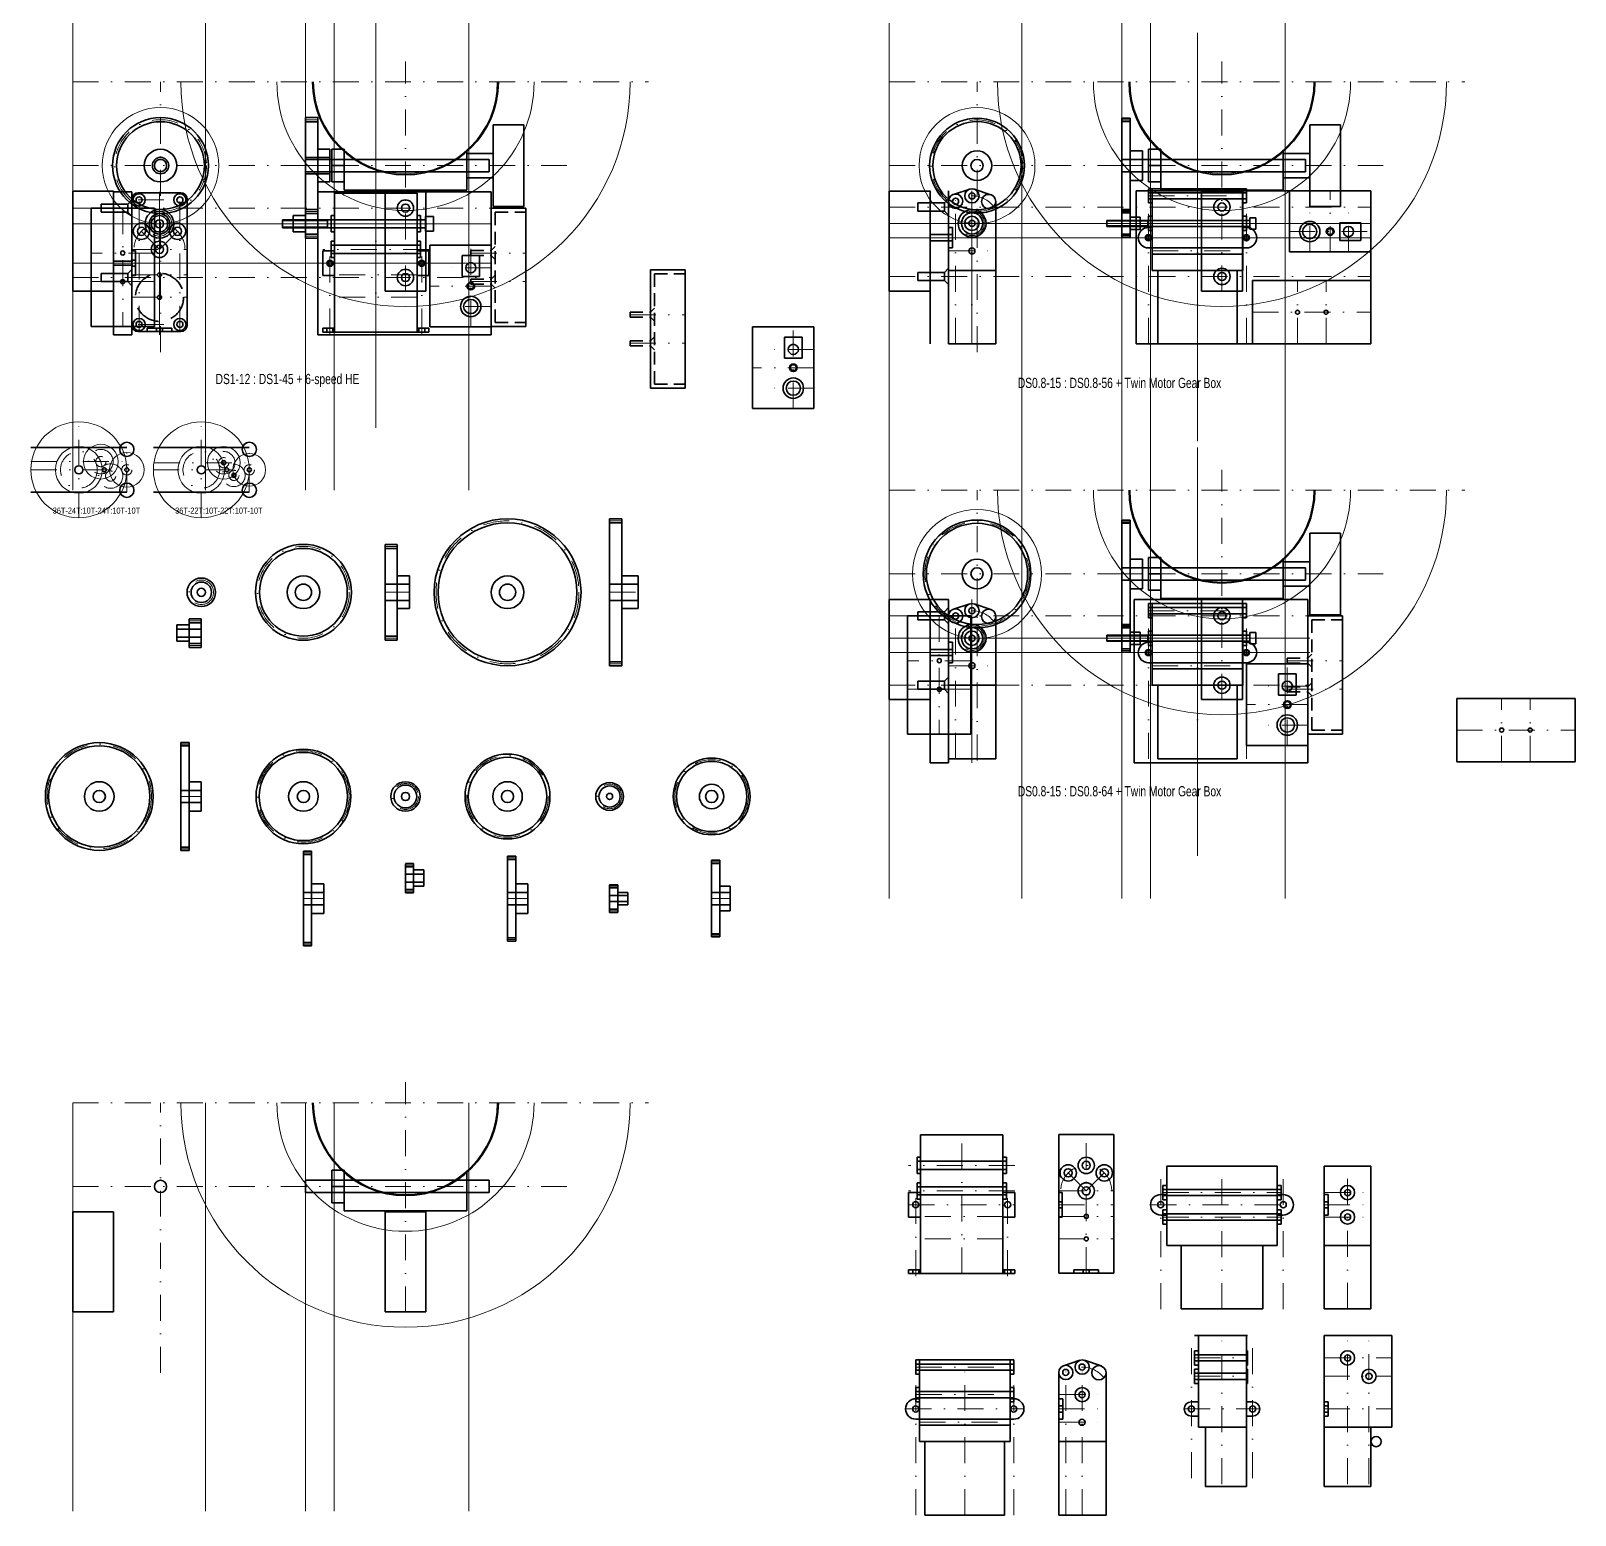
# Model space of a CAD drawing. Header units: millimetres. Extents: x 66 to 823, y -452 to 885.
# Drawn here: x 66 to 823, y -452 to 275 of the extents above; entities that cross this region are included whole.
import ezdxf

# ---------------------------------------------------------------- set-up
doc = ezdxf.new("R2010")
doc.units = ezdxf.units.MM
for name, pattern in [('DASHDOT', [25.4, 12.7, -6.35, 0, -6.35]), ('DASHED', [19.05, 12.7, -6.35]), ('DASHED2', [9.525, 6.35, -3.175])]:
    doc.linetypes.add(name, pattern=pattern)
doc.layers.get('0').update_dxf_attribs({"linetype": 'CONTINUOUS', "lineweight": 0})
for name, color, linetype, lineweight in [('AUX', 1, 'CONTINUOUS', 18), ('CENTER', 7, 'DASHDOT', 18), ('CONTOUR', 7, 'CONTINUOUS', 35), ('TEXT', 7, 'CONTINUOUS', 18)]:
    doc.layers.add(name, color=color, linetype=linetype, lineweight=lineweight)
doc.styles.get("Standard").update_dxf_attribs({"font": 'txt', "width": 0.75})

# ---------------------------------------------------------------- blocks, each defined once
blk = doc.blocks.new('controller front')
at = {"layer": 'CENTER'}
for p, q in [((20, -20), (20, 20)), ((30, 9), (6, 9)), ((30, 0), (0, 0)), ((30, -10), (6, -10))]:
    blk.add_line(p, q, dxfattribs=at)
at = {"layer": 'CONTOUR'}
for p, q in [((0, -20), (0, 20)), ((0, 20), (30, 20)), ((30, -20), (30, 20)), ((15.7, 4.7), (15.7, 15)), ((24.3, 15), (15.7, 15)), ((24.3, 4.7), (24.3, 15)), ((24.3, 4.7), (15.7, 4.7)), ((30, -20), (0, -20))]:
    blk.add_line(p, q, dxfattribs=at)
for centre, radius in [((20, 9), 2.5), ((20, 0), 1.9), ((20, 0), 1.5), ((20, -10), 5), ((20, -10), 3.5)]:
    blk.add_circle(centre, radius, dxfattribs=at)
blk = doc.blocks.new('battery 2AA front')
at = {"layer": 'CENTER'}
for p, q in [((22, -15.5), (22, 15.5)), ((36, -15.5), (36, 15.5)), ((0, 0), (58, 0))]:
    blk.add_line(p, q, dxfattribs=at)
at = {"layer": 'CONTOUR'}
for p, q in [((0, -15.5), (0, 15.5)), ((0, 15.5), (58, 15.5)), ((58, -15.5), (58, 15.5)), ((0, -15.5), (58, -15.5))]:
    blk.add_line(p, q, dxfattribs=at)
for centre in [(22, 0), (36, 0)]:
    blk.add_circle(centre, 1, dxfattribs=at)
blk = doc.blocks.new('DS1-45 front')
at = {"layer": 'CENTER'}
blk.add_circle((0, 0), 22.5, dxfattribs=at)
at = {"layer": 'CONTOUR'}
for radius in [23.5, 21.5, 8, 4]:
    blk.add_circle((0, 0), radius, dxfattribs=at)
blk = doc.blocks.new('DS0.8-64 front')
at = {"layer": 'CENTER'}
blk.add_circle((0, 0), 25.6, dxfattribs=at)
at = {"layer": 'CONTOUR'}
for radius in [26.4, 24.8, 7.25, 3]:
    blk.add_circle((0, 0), radius, dxfattribs=at)
blk = doc.blocks.new('DS0.8-56 front')
at = {"layer": 'CENTER'}
blk.add_circle((0, 0), 22.4, dxfattribs=at)
at = {"layer": 'CONTOUR'}
for radius in [23.2, 21.6, 7.25, 3]:
    blk.add_circle((0, 0), radius, dxfattribs=at)
blk = doc.blocks.new('DS0.8-15 front')
at = {"layer": 'CENTER'}
blk.add_circle((0, 0), 6, dxfattribs=at)
at = {"layer": 'CONTOUR'}
for radius in [6.8, 5.2, 1.5]:
    blk.add_circle((0, 0), radius, dxfattribs=at)
blk = doc.blocks.new('DS1-12 side')
at = {"layer": 'CENTER'}
for p, q in [((6, 6), (0, 6)), ((6, -6), (0, -6))]:
    blk.add_line(p, q, dxfattribs=at)
at = {"layer": 'CONTOUR'}
for p, q in [((6, 7), (0, 7)), ((0, -7), (0, 7)), ((6, 5), (0, 5)), ((12, 2), (0, 2)), ((6, -7), (6, 7)), ((12, 4), (6, 4)), ((12, -4), (12, 4)), ((12, -2), (0, -2)), ((6, -5), (0, -5)), ((6, -7), (0, -7)), ((12, -4), (6, -4))]:
    blk.add_line(p, q, dxfattribs=at)
blk = doc.blocks.new('DS0.8-15 side')
at = {"layer": 'CENTER'}
for p, q in [((0, 6), (4, 6)), ((0, -6), (4, -6))]:
    blk.add_line(p, q, dxfattribs=at)
at = {"layer": 'CONTOUR'}
for p, q in [((0, 6.8), (4, 6.8)), ((0, -6.8), (0, 6.8)), ((0, 5.2), (4, 5.2)), ((0, 1.5), (9, 1.5)), ((4, -6.8), (4, 6.8)), ((4, 3), (9, 3)), ((9, -3), (9, 3)), ((0, -1.5), (9, -1.5)), ((0, -5.2), (4, -5.2)), ((0, -6.8), (4, -6.8)), ((4, -3), (9, -3))]:
    blk.add_line(p, q, dxfattribs=at)
blk = doc.blocks.new('DS0.8-56 side')
at = {"layer": 'CENTER'}
for p, q in [((0, 22.4), (4, 22.4)), ((0, 0), (10, 0)), ((0, -22.4), (4, -22.4))]:
    blk.add_line(p, q, dxfattribs=at)
at = {"layer": 'CONTOUR'}
for p, q in [((0, 23.2), (4, 23.2)), ((0, -23.2), (0, 23.2)), ((4, -23.2), (4, 23.2)), ((0, 21.6), (4, 21.6)), ((0, 3), (10, 3)), ((4, 7.25), (10, 7.25)), ((10, -7.25), (10, 7.25)), ((0, -3), (10, -3)), ((4, -7.25), (10, -7.25)), ((0, -21.6), (4, -21.6)), ((0, -23.2), (4, -23.2))]:
    blk.add_line(p, q, dxfattribs=at)
blk = doc.blocks.new('DS0.8-64 side')
at = {"layer": 'CENTER'}
for p, q in [((0, 25.6), (4, 25.6)), ((0, 0), (10, 0)), ((0, -25.6), (4, -25.6))]:
    blk.add_line(p, q, dxfattribs=at)
at = {"layer": 'CONTOUR'}
for p, q in [((0, -26.4), (0, 26.4)), ((0, 26.4), (4, 26.4)), ((0, 24.8), (4, 24.8)), ((4, -26.4), (4, 26.4)), ((0, 3), (10, 3)), ((4, 7.25), (10, 7.25)), ((10, -7.25), (10, 7.25)), ((0, -3), (10, -3)), ((4, -7.25), (10, -7.25)), ((0, -24.8), (4, -24.8)), ((0, -26.4), (4, -26.4))]:
    blk.add_line(p, q, dxfattribs=at)
blk = doc.blocks.new('DS1-45 side')
at = {"layer": 'CENTER'}
for p, q in [((0, 22.5), (6, 22.5)), ((0, 0), (12, 0)), ((0, -22.5), (6, -22.5))]:
    blk.add_line(p, q, dxfattribs=at)
at = {"layer": 'CONTOUR'}
for p, q in [((0, 23.5), (6, 23.5)), ((0, -23.5), (0, 23.5)), ((6, -23.5), (6, 23.5)), ((0, 21.5), (6, 21.5)), ((6, 8), (12, 8)), ((12, -8), (12, 8)), ((0, 4), (12, 4)), ((0, -4), (12, -4)), ((6, -8), (12, -8)), ((0, -21.5), (6, -21.5)), ((0, -23.5), (6, -23.5))]:
    blk.add_line(p, q, dxfattribs=at)
blk = doc.blocks.new('SP mount template')
at = {"layer": 'AUX'}
for p, q in [((-163, -200), (-163, 0)), ((-98, -200), (-98, 0)), ((-49, -200), (-49, 0)), ((-35, -200), (-35, 0)), ((31, -200), (31, 0))]:
    blk.add_line(p, q, dxfattribs=at)
at = {"layer": 'AUX', "color": 1, "linetype": 'CONTINUOUS', "lineweight": 18}
for radius in [110, 63, 45]:
    blk.add_arc((0, 0), radius, 180, 0, dxfattribs=at)
at = {"layer": 'CENTER'}
for p, q in [((0, -102.69), (0, 10)), ((-163, 0), (119, 0)), ((-120, -132.3), (-120, 0)), ((-163, -41), (79, -41))]:
    blk.add_line(p, q, dxfattribs=at)
at = {"layer": 'CONTOUR'}
for p, q in [((43, -61), (43, -21)), ((43, -21), (58, -21)), ((58, -61), (58, -21)), ((-36, -33), (-30, -33)), ((-36, -49), (-36, -33)), ((-30, -53), (-30, -33)), ((30, -53), (30, -34.21)), ((30, -35), (43, -35)), ((-49, -38), (41, -38)), ((-49, -38), (-49, -44)), ((-49, -44), (41, -44)), ((-36, -41), (-30, -41)), ((41, -44), (41, -38)), ((-36, -49), (-30, -49)), ((30, -47), (43, -47)), ((-163, -102.5), (-163, -53.5)), ((-163, -53.5), (-143, -53.5)), ((-143, -102.5), (-143, -53.5)), ((-30, -53), (30, -53)), ((-10, -102.5), (-10, -53.5)), ((-10, -53.5), (10, -53.5)), ((10, -102.5), (10, -53.5)), ((43, -61), (58, -61)), ((-163, -102.5), (-143, -102.5)), ((-10, -102.5), (10, -102.5))]:
    blk.add_line(p, q, dxfattribs=at)
blk.add_circle((-120, -41), 3, dxfattribs=at)
at = {"layer": 'CONTOUR', "color": 7, "linetype": 'CONTINUOUS', "lineweight": 35}
blk.add_arc((0, 0), 45.5, 180, 0, dxfattribs=at)
blk = doc.blocks.new('6-speed HE front')
at = {"layer": 'CENTER'}
for p, q in [((0, -33.7), (0, 34.3)), ((26, 19.3), (-26, 19.3)), ((26, 6.8), (-26, 6.8)), ((-26, 0), (26, 0)), ((-22.5, -34.89), (-22.5, 6)), ((22.5, -34.89), (22.5, 6)), ((20.2, -5.7), (-20.2, -5.7)), ((20.2, -16.7), (-20.2, -16.7))]:
    blk.add_line(p, q, dxfattribs=at)
at = {"layer": 'CONTOUR'}
for p, q in [((-20.2, -33.7), (-20.2, 34.3)), ((-20.2, 34.3), (20.2, 34.3)), ((20.2, -33.7), (20.2, 34.3)), ((-21.9, 19.64), (-21.9, 23.3)), ((-20.2, 23.3), (-21.9, 23.3)), ((21.9, 23.3), (20.2, 23.3)), ((21.9, 19.64), (21.9, 23.3)), ((21.9, 21.3), (-21.9, 21.3)), ((-21.9, 15.3), (-21.9, 19.64)), ((21.9, 17.3), (-21.9, 17.3)), ((-20.2, 15.3), (-21.9, 15.3)), ((21.9, 15.3), (20.2, 15.3)), ((21.9, 15.3), (21.9, 19.64)), ((-21.9, 2.8), (-21.9, 10.8)), ((-20.2, 10.8), (-21.9, 10.8)), ((21.9, 8.8), (-21.9, 8.8)), ((21.9, 10.8), (20.2, 10.8)), ((21.9, 2.8), (21.9, 10.8)), ((-20.2, 6), (-26, 6)), ((-26, -6), (-26, 6)), ((21.9, 4.8), (-21.9, 4.8)), ((-20.2, 2.8), (-21.9, 2.8)), ((26, 6), (20.2, 6)), ((21.9, 2.8), (20.2, 2.8)), ((26, -6), (26, 6)), ((-20.2, -6), (-26, -6)), ((26, -6), (20.2, -6)), ((-26, -33.7), (-26, -31.8)), ((-20.2, -31.8), (-26, -31.8)), ((-26, -33.7), (26, -33.7)), ((-24, -33.7), (-24, -31.8)), ((-21, -33.7), (-21, -31.8)), ((26, -31.8), (20.2, -31.8)), ((21, -33.7), (21, -31.8)), ((24, -33.7), (24, -31.8)), ((26, -33.7), (26, -31.8))]:
    blk.add_line(p, q, dxfattribs=at)
for centre in [(-22.5, 0), (22.5, 0)]:
    blk.add_circle(centre, 1.5, dxfattribs=at)
blk = doc.blocks.new('twin motor front')
at = {"layer": 'CENTER'}
for p, q in [((-24, -52), (-24, 24)), ((0, -52), (0, 24)), ((24, -52), (24, 24)), ((-24, 20.5), (24, 20.5)), ((-29, 0), (29, 0)), ((-24, 7), (24, 7)), ((-22.2, -6.5), (22.2, -6.5))]:
    blk.add_line(p, q, dxfattribs=at)
at = {"layer": 'CONTOUR'}
for p, q in [((-24, 24), (24, 24)), ((-24, 17), (-24, 24)), ((-22.2, -16), (-22.2, 24)), ((22.2, -16), (22.2, 24)), ((24, 17), (24, 24)), ((-24, 22), (24, 22)), ((-24, 19), (24, 19)), ((-24, 17), (-22.2, 17)), ((22.2, 17), (24, 17)), ((-24, 3.5), (-24, 10.5)), ((-24, 10.5), (-22.2, 10.5)), ((-24, 8.5), (24, 8.5)), ((22.2, 10.5), (24, 10.5)), ((24, 3.5), (24, 10.5)), ((-24, 5.5), (24, 5.5)), ((-24, 5), (-22.2, 5)), ((-24, 3.5), (-22.2, 3.5)), ((22.2, 5), (24, 5)), ((22.2, 3.5), (24, 3.5)), ((-24, -5), (-22.2, -5)), ((-22.2, -5), (22.2, -5)), ((22.2, -5), (24, -5)), ((-22.2, -8), (22.2, -8)), ((-22.2, -16), (22.2, -16)), ((-19.5, -52), (-19.5, -16)), ((19.5, -52), (19.5, -16)), ((-19.5, -52), (19.5, -52))]:
    blk.add_line(p, q, dxfattribs=at)
for centre in [(-24, 0), (24, 0)]:
    blk.add_circle(centre, 1.5, dxfattribs=at)
at = {"layer": 'CONTOUR', "color": 7, "linetype": 'CONTINUOUS', "lineweight": 35}
for centre, start, end in [((-24, 0), 90, 270), ((24, 0), 270, 90)]:
    blk.add_arc(centre, 5, start, end, dxfattribs=at)
blk = doc.blocks.new('twin motor side')
at = {"layer": 'CENTER'}
for p, q in [((3.5, -52), (3.5, 24)), ((11.5, -52), (11.5, 24)), ((0, 0), (23.2, 0)), ((0.1, 7), (23.2, 7)), ((0.1, -6.5), (23.2, -6.5))]:
    blk.add_line(p, q, dxfattribs=at)
at = {"layer": 'CENTER', "color": 7, "linetype": 'DASHDOT', "lineweight": 18}
blk.add_arc((11.5, 7), 13.5, 37.70134, 141.23758, dxfattribs=at)
at = {"layer": 'CONTOUR'}
for p, q in [((2.41, 21.2), (10.41, 23.83)), ((12.62, 23.82), (20.82, 21.04)), ((0, -52), (0, 17.87)), ((23.2, -52), (23.2, 17.72)), ((0, 5), (2, 5)), ((0, 1.5), (2, 1.5)), ((2, -5), (2, 5)), ((0, -1.5), (2, -1.5)), ((0, -5), (2, -5)), ((0, -16), (23.2, -16)), ((0, -52), (23.2, -52))]:
    blk.add_line(p, q, dxfattribs=at)
for centre, radius in [((11.5, 20.5), 3.5), ((3.5, 17.87), 3.5), ((3.5, 17.87), 1.5), ((11.5, 20.5), 1.5), ((19.7, 17.72), 3.5), ((11.5, 7), 3.5), ((11.5, 7), 1.5), ((11.5, -6.5), 1.5)]:
    blk.add_circle(centre, radius, dxfattribs=at)
blk = doc.blocks.new('M4x70')
at = {"layer": 'CENTER'}
blk.add_line((-70, 0), (4, 0), dxfattribs=at)
at = {"layer": 'CONTOUR'}
for p, q in [((-70, -2), (-70, 2)), ((-70, 2), (0, 2)), ((-70, 1.65), (-48, 1.65)), ((-48, -2), (-48, 2)), ((0, -3.6), (0, 3.6)), ((0, 3.6), (4, 3.6)), ((4, -3.6), (4, 3.6)), ((-70, -1.65), (-48, -1.65)), ((-70, -2), (0, -2)), ((0, -3.6), (4, -3.6))]:
    blk.add_line(p, q, dxfattribs=at)
blk = doc.blocks.new('M3x70')
at = {"layer": 'CENTER'}
blk.add_line((-70, 0), (3, 0), dxfattribs=at)
at = {"layer": 'CONTOUR'}
for p, q in [((-70, 1.5), (-70, -1.5)), ((-70, 1.5), (0, 1.5)), ((-70, 1.25), (-50, 1.25)), ((-50, 1.5), (-50, -1.5)), ((0, 2.75), (0, -2.75)), ((0, 2.75), (3, 2.75)), ((3, 2.75), (3, -2.75)), ((-70, -1.25), (-50, -1.25)), ((-70, -1.5), (0, -1.5)), ((0, -2.75), (3, -2.75))]:
    blk.add_line(p, q, dxfattribs=at)
blk = doc.blocks.new('battery 2AA side')
at = {"layer": 'CENTER'}
for p, q in [((-10, -22), (17, -22)), ((-10, -36), (17, -36))]:
    blk.add_line(p, q, dxfattribs=at)
at = {"layer": 'CONTOUR'}
for p, q in [((0, -58), (0, 0)), ((0, 0), (17, 0)), ((17, -58), (17, 0)), ((0, -58), (17, -58))]:
    blk.add_line(p, q, dxfattribs=at)
at = {"layer": 'CONTOUR', "linetype": 'DASHED2'}
for p, q in [((2, -56), (2, -2)), ((2, -2), (17, -2)), ((-10, -23.2), (-10, -20.8)), ((-10, -20.8), (0, -20.8)), ((0, -20.8), (2, -18.8)), ((-10, -23.2), (0, -23.2)), ((0, -23.2), (2, -25.2)), ((-10, -37.2), (-10, -34.8)), ((-10, -34.8), (0, -34.8)), ((-10, -37.2), (0, -37.2)), ((0, -34.8), (2, -32.8)), ((0, -37.2), (2, -39.2)), ((2, -56), (17, -56))]:
    blk.add_line(p, q, dxfattribs=at)
blk = doc.blocks.new('DS1-12 front')
at = {"layer": 'CENTER'}
blk.add_circle((0, 0), 6, dxfattribs=at)
at = {"layer": 'CONTOUR'}
for radius in [7, 5, 2]:
    blk.add_circle((0, 0), radius, dxfattribs=at)
blk = doc.blocks.new('6-speed HE side')
at = {"layer": 'CENTER'}
for p, q in [((3, 31), (24, 31)), ((3.5, -33.5), (3.5, 34.5)), ((13.5, -33.5), (13.5, 34.5)), ((23.5, -33.5), (23.5, 34.5)), ((13.5, 6.8), (0, 20.3)), ((13.5, 6.8), (27, 20.3)), ((0, 6.8), (27, 6.8)), ((0, 0), (27, 0)), ((0, -5.7), (27, -5.7)), ((0, -16.7), (27, -16.7)), ((3, -30), (24, -30))]:
    blk.add_line(p, q, dxfattribs=at)
at = {"layer": 'CENTER', "color": 7, "linetype": 'DASHDOT', "lineweight": 18}
blk.add_arc((13.5, 6.8), 12.5, 0, 180, dxfattribs=at)
at = {"layer": 'CONTOUR'}
for p, q in [((0, -30.5), (0, 31.5)), ((3, 34.5), (24, 34.5)), ((27, -30.5), (27, 31.5)), ((0, 6), (1.7, 6)), ((0, 1.5), (1.7, 1.5)), ((1.7, -6), (1.7, 6)), ((0, -1.5), (1.7, -1.5)), ((0, -6), (1.7, -6)), ((3, -33.5), (24, -33.5)), ((7.5, -33.5), (7.5, -31.8)), ((7.5, -31.8), (19.5, -31.8)), ((12, -33.5), (12, -31.8)), ((15, -33.5), (15, -31.8)), ((19.5, -33.5), (19.5, -31.8))]:
    blk.add_line(p, q, dxfattribs=at)
for centre, radius in [((3.5, 31), 3), ((3.5, 31), 1.5), ((23.5, 31), 3), ((23.5, 31), 1.5), ((13.5, 19.3), 4), ((4.66, 15.64), 4), ((4.66, 15.64), 2), ((13.5, 19.3), 2), ((22.34, 15.64), 4), ((22.34, 15.64), 2), ((13.5, 6.8), 4), ((13.5, 6.8), 2), ((13.5, -5.7), 1), ((13.5, -16.7), 1), ((3.5, -30), 3), ((3.5, -30), 1.5), ((23.5, -30), 3), ((23.5, -30), 1.5)]:
    blk.add_circle(centre, radius, dxfattribs=at)
at = {"layer": 'CONTOUR', "linetype": 'DASHED'}
blk.add_circle((13.5, -16.7), 11.8, dxfattribs=at)
at = {"layer": 'CONTOUR', "color": 7, "linetype": 'CONTINUOUS', "lineweight": 35}
for centre, start, end in [((3, 31.5), 90, 180), ((24, 31.5), 0, 90), ((3, -30.5), 180, 270), ((24, -30.5), 270, 0)]:
    blk.add_arc(centre, 3, start, end, dxfattribs=at)

msp = doc.modelspace()

# ---------------------------------------------------------------- linework, layer by layer
at = {"layer": 'AUX'}
for p, q in [((235.5, 80.5), (235.5, 280.5)), ((638, 74), (638, 274)), ((527.5, 121.7), (527.5, 196.7)), ((129.5, 126.2), (129.5, 196.2)), ((87, 180.5), (292, 180.5)), ((487, 180.71), (723, 180.71)), ((487, 173.71), (723, 173.71)), ((87, 161.2), (292, 161.2)), ((638, -129), (638, 71)), ((527.5, -83.49), (527.5, -3.49)), ((487, -22.5), (693, -22.5)), ((487, -29.5), (693, -29.5)), ((87, -450), (87, -250)), ((152, -450), (152, -250)), ((201, -450), (201, -250)), ((215, -450), (215, -250)), ((281, -450), (281, -250))]:
    msp.add_line(p, q, dxfattribs=at)
for centre, radius in [((130, 209), 28.5), ((530, 209), 28.4), ((90, 60), 23.5), ((150, 60), 23.5), ((90, 60), 11.5), ((100.78, 64), 8.5), ((113.5, 60), 8.5), ((150, 60), 11.5), ((160.95, 63.5), 8), ((173.5, 60), 8), ((530, 9), 31.6)]:
    msp.add_circle(centre, radius, dxfattribs=at)
at = {"layer": 'AUX', "color": 1, "linetype": 'CONTINUOUS', "lineweight": 18}
for radius in [110, 63, 45]:
    msp.add_arc((250, -250), radius, 180, 0, dxfattribs=at)
at = {"layer": 'CENTER'}
for p, q in [((87, 188.2), (292, 188.2)), ((487, 188.7), (723, 188.7)), ((87, 154.2), (292, 154.2)), ((487, 154.7), (723, 154.7)), ((360, 136), (387, 136)), ((440, 90), (440, 130)), ((360, 122), (387, 122)), ((450, 119), (426, 119)), ((450, 110), (420, 110)), ((450, 100), (426, 100)), ((90, 36.5), (90, 83.5)), ((150, 36.5), (150, 83.5)), ((113.5, 49), (113.5, 71)), ((173.5, 49), (173.5, 71)), ((66.5, 64), (113.5, 64)), ((126.76, 63.5), (173.24, 63.5)), ((66.5, 60), (113.5, 60)), ((126.5, 60), (173.5, 60)), ((350, 35), (356, 35)), ((240, 22.5), (246, 22.5)), ((240, 0), (252, 0)), ((350, 0), (364, 0)), ((144, -14), (150, -14)), ((487, -11.49), (693, -11.49)), ((240, -22.5), (246, -22.5)), ((144, -26), (150, -26)), ((350, -35), (356, -35)), ((487, -45.49), (693, -45.49)), ((787, -82.99), (787, -51.99)), ((801, -82.99), (801, -51.99)), ((765, -67.49), (823, -67.49)), ((140, -74.4), (144, -74.4)), ((140, -100), (150, -100)), ((140, -125.6), (144, -125.6)), ((200, -127.6), (204, -127.6)), ((250, -133.6), (254, -133.6)), ((300, -130), (304, -130)), ((400, -132), (404, -132)), ((200, -150), (210, -150)), ((250, -146.4), (254, -146.4)), ((300, -150), (310, -150)), ((350, -144), (354, -144)), ((400, -150), (409, -150)), ((350, -156), (354, -156)), ((200, -172.4), (204, -172.4)), ((300, -170), (304, -170)), ((400, -168), (404, -168)), ((250, -352.69), (250, -240)), ((87, -250), (369, -250)), ((130, -382.3), (130, -250)), ((522.5, -333.7), (522.5, -265.7)), ((583.5, -333.5), (583.5, -265.5)), ((583.5, -293.2), (570, -279.7)), ((583.5, -293.2), (597, -279.7)), ((548.5, -280.7), (496.5, -280.7)), ((620, -351.08), (620, -281.08)), ((650, -351.08), (650, -281.08)), ((680, -351.08), (680, -281.08)), ((711.5, -351), (711.5, -281)), ((87, -291), (329, -291)), ((548.5, -293.2), (496.5, -293.2)), ((500, -334.89), (500, -294)), ((545, -334.89), (545, -294)), ((570, -293.2), (597, -293.2)), ((621, -294), (679, -294)), ((700, -294), (723, -294)), ((496.5, -300), (548.5, -300)), ((570, -300), (597, -300)), ((615, -300), (685, -300)), ((700, -300), (723, -300)), ((542.7, -305.7), (502.3, -305.7)), ((570, -305.7), (597, -305.7)), ((621, -306), (679, -306)), ((700, -306), (723, -306)), ((542.7, -316.7), (502.3, -316.7)), ((570, -316.7), (597, -316.7)), ((635, -433.93), (635, -363.93)), ((650, -436.8), (650, -363.93)), ((665, -433.93), (665, -363.93)), ((711.5, -436.8), (711.5, -363.93)), ((722, -436.8), (722, -363.93)), ((500, -452), (500, -376)), ((524, -452), (524, -376)), ((548, -452), (548, -376)), ((573.5, -452), (573.5, -376)), ((581.5, -452), (581.5, -376)), ((636.5, -375), (662.5, -375)), ((700, -375), (733.2, -375)), ((500, -379.5), (548, -379.5)), ((636.5, -384), (662.5, -384)), ((700, -384), (733.2, -384)), ((500, -393), (548, -393)), ((570.1, -393), (593.2, -393)), ((495, -400), (553, -400)), ((570, -400), (593.2, -400)), ((631.5, -400), (668.5, -400)), ((700, -400), (733.2, -400)), ((501.8, -406.5), (546.2, -406.5)), ((570.1, -406.5), (593.2, -406.5))]:
    msp.add_line(p, q, dxfattribs=at)
for centre, radius in [((90, 60), 9), ((100.78, 64), 6), ((150, 60), 9), ((160.95, 63.5), 5.5), ((100.78, 64), 2.5), ((105.56, 56.97), 6), ((113.5, 60), 2.5), ((160.95, 63.5), 2.5), ((165.98, 57.27), 5.5), ((173.5, 60), 2.5), ((105.56, 56.97), 2.5), ((165.98, 57.27), 2.5), ((300, 0), 35), ((200, 0), 22.5), ((150, 0), 6), ((100, -100), 25.6), ((200, -100), 22.4), ((300, -100), 20), ((400, -100), 18), ((250, -100), 6.4), ((350, -100), 6)]:
    msp.add_circle(centre, radius, dxfattribs=at)
at = {"layer": 'CENTER', "color": 7, "linetype": 'DASHDOT', "lineweight": 18}
for centre, radius, start, end in [((583.5, -293.2), 12.5, 0, 180), ((581.5, -393), 13.5, 37.70134, 141.23758)]:
    msp.add_arc(centre, radius, start, end, dxfattribs=at)
at = {"layer": 'CONTOUR'}
for p, q in [((507, 121.7), (507, 196.7)), ((516, 121.7), (516, 196.7)), ((608, 121.7), (608, 196.7)), ((608, 196.7), (723, 196.7)), ((723, 121.7), (723, 196.7)), ((101, 186.2), (101, 190.2)), ((101, 190.2), (114, 190.2)), ((107, 126.2), (107, 196.5)), ((107, 196.2), (116, 196.2)), ((114, 190.2), (116, 192.2)), ((114, 186.2), (114, 190.2)), ((116, 126.2), (116, 196.2)), ((207, 126.2), (207, 196.2)), ((207, 196.2), (292, 196.2)), ((292, 126.2), (292, 196.2)), ((501, 186.7), (501, 190.7)), ((501, 190.7), (514, 190.7)), ((514, 190.7), (516, 192.7)), ((514, 186.7), (514, 190.7)), ((640, 196.58), (660, 196.58)), ((101, 186.2), (114, 186.2)), ((114, 186.2), (116, 184.2)), ((501, 186.7), (514, 186.7)), ((514, 186.7), (516, 184.7)), ((507, 175.2), (516, 175.2)), ((507, 172.2), (516, 172.2)), ((107, 162.2), (116.5, 162.2)), ((107, 160.2), (116.5, 160.2)), ((101, 152.2), (101, 156.2)), ((101, 156.2), (114, 156.2)), ((101, 152.2), (114, 152.2)), ((114, 156.2), (116, 158.2)), ((114, 156.2), (114, 152.2)), ((114, 152.2), (116, 150.2)), ((370, 100), (370, 158)), ((370, 158), (387, 158)), ((387, 100), (387, 158)), ((501, 152.7), (501, 156.7)), ((501, 156.7), (514, 156.7)), ((501, 152.7), (514, 152.7)), ((514, 156.7), (516, 158.7)), ((514, 156.7), (514, 152.7)), ((514, 152.7), (516, 150.7)), ((420, 90), (420, 130)), ((420, 130), (450, 130)), ((450, 90), (450, 130)), ((107, 126.2), (116, 126.2)), ((207, 126.2), (292, 126.2)), ((435.7, 114.7), (435.7, 125)), ((444.3, 125), (435.7, 125)), ((444.3, 114.7), (444.3, 125)), ((608, 121.7), (723, 121.7)), ((665, 121.7), (723, 121.7)), ((444.3, 114.7), (435.7, 114.7)), ((370, 100), (387, 100)), ((450, 90), (420, 90)), ((66.5, 71), (113.5, 71)), ((126.5, 71), (173.5, 71)), ((66.5, 49), (113.5, 49)), ((126.5, 49), (173.5, 49)), ((350, 36), (356, 36)), ((350, -36), (350, 36)), ((350, 34), (356, 34)), ((356, -36), (356, 36)), ((240, 23.5), (246, 23.5)), ((240, -23.5), (240, 23.5)), ((246, -23.5), (246, 23.5)), ((240, 21.5), (246, 21.5)), ((246, 8), (252, 8)), ((252, -8), (252, 8)), ((356, 8), (364, 8)), ((364, -8), (364, 8)), ((240, 4), (252, 4)), ((350, 4), (364, 4)), ((240, -4), (252, -4)), ((350, -4), (364, -4)), ((507, -83.49), (507, -3.42)), ((507, -3.49), (516, -3.49)), ((514, -9.49), (516, -7.49)), ((516, -83.49), (516, -3.49)), ((607, -83.49), (607, -3.49)), ((607, -3.49), (692, -3.49)), ((692, -83.49), (692, -3.49)), ((144, -13), (150, -13)), ((144, -27), (144, -13)), ((144, -15), (150, -15)), ((150, -27), (150, -13)), ((246, -8), (252, -8)), ((356, -8), (364, -8)), ((501, -13.49), (501, -9.49)), ((501, -9.49), (514, -9.49)), ((501, -13.49), (514, -13.49)), ((514, -13.49), (514, -9.49)), ((514, -13.49), (516, -15.49)), ((138, -24), (138, -16)), ((138, -16), (144, -16)), ((138, -18), (150, -18)), ((138, -22), (150, -22)), ((240, -21.5), (246, -21.5)), ((138, -24), (144, -24)), ((144, -25), (150, -25)), ((144, -27), (150, -27)), ((240, -23.5), (246, -23.5)), ((507, -27.99), (516, -27.99)), ((350, -34), (356, -34)), ((350, -36), (356, -36)), ((507, -30.99), (516, -30.99)), ((501, -47.49), (501, -43.49)), ((501, -43.49), (514, -43.49)), ((514, -43.49), (516, -41.49)), ((514, -43.49), (514, -47.49)), ((501, -47.49), (514, -47.49)), ((514, -47.49), (516, -49.49)), ((765, -82.99), (765, -51.99)), ((765, -51.99), (823, -51.99)), ((823, -82.99), (823, -51.99)), ((140, -126.4), (140, -73.6)), ((140, -73.6), (144, -73.6)), ((140, -75.2), (144, -75.2)), ((144, -126.4), (144, -73.6)), ((765, -82.99), (823, -82.99)), ((507, -83.49), (516, -83.49)), ((607, -83.49), (692, -83.49)), ((140, -97), (150, -97)), ((144, -92.75), (150, -92.75)), ((150, -107.25), (150, -92.75)), ((140, -103), (150, -103)), ((144, -107.25), (150, -107.25)), ((140, -124.8), (144, -124.8)), ((140, -126.4), (144, -126.4)), ((200, -126.8), (204, -126.8)), ((200, -173.2), (200, -126.8)), ((200, -128.4), (204, -128.4)), ((204, -173.2), (204, -126.8)), ((250, -132.8), (254, -132.8)), ((250, -147.2), (250, -133)), ((250, -134.4), (254, -134.4)), ((254, -147.2), (254, -132.8)), ((254, -136), (259, -136)), ((259, -144), (259, -136)), ((300, -129.2), (304, -129.2)), ((300, -170.8), (300, -129.2)), ((300, -130.8), (304, -130.8)), ((304, -170.8), (304, -129.2)), ((400, -131.2), (404, -131.2)), ((400, -168.8), (400, -131.2)), ((400, -132.8), (404, -132.8)), ((404, -168.8), (404, -131.2)), ((204, -142.75), (210, -142.75)), ((210, -157.25), (210, -142.75)), ((250, -138), (259, -138)), ((250, -142), (259, -142)), ((304, -142.75), (310, -142.75)), ((310, -157.25), (310, -142.75)), ((350, -143.2), (354, -143.2)), ((350, -156.8), (350, -143.2)), ((354, -156.8), (354, -143.2)), ((200, -147), (210, -147)), ((250, -145.6), (254, -145.6)), ((250, -147.2), (254, -147.2)), ((254, -144), (259, -144)), ((300, -147), (310, -147)), ((350, -144.8), (354, -144.8)), ((350, -148.5), (359, -148.5)), ((354, -147), (359, -147)), ((359, -153), (359, -147)), ((400, -147), (409, -147)), ((404, -144), (409, -144)), ((409, -156), (409, -144)), ((200, -153), (210, -153)), ((204, -157.25), (210, -157.25)), ((300, -153), (310, -153)), ((304, -157.25), (310, -157.25)), ((350, -151.5), (359, -151.5)), ((350, -155.2), (354, -155.2)), ((350, -156.8), (354, -156.8)), ((354, -153), (359, -153)), ((400, -153), (409, -153)), ((404, -156), (409, -156)), ((200, -171.6), (204, -171.6)), ((200, -173.2), (204, -173.2)), ((300, -169.2), (304, -169.2)), ((300, -170.8), (304, -170.8)), ((400, -167.2), (404, -167.2)), ((400, -168.8), (404, -168.8)), ((502.3, -333.7), (502.3, -265.7)), ((502.3, -265.7), (542.7, -265.7)), ((542.7, -333.7), (542.7, -265.7)), ((570, -265.5), (597, -265.5)), ((570, -333.5), (570, -265.5)), ((597, -333.5), (597, -265.5)), ((500.6, -280.36), (500.6, -276.7)), ((502.3, -276.7), (500.6, -276.7)), ((544.4, -278.7), (500.6, -278.7)), ((544.4, -276.7), (542.7, -276.7)), ((544.4, -280.36), (544.4, -276.7)), ((214, -283), (220, -283)), ((214, -299), (214, -283)), ((220, -303), (220, -283)), ((280, -303), (280, -284.21)), ((500.6, -284.7), (500.6, -280.36)), ((544.4, -282.7), (500.6, -282.7)), ((502.3, -284.7), (500.6, -284.7)), ((544.4, -284.7), (542.7, -284.7)), ((544.4, -284.7), (544.4, -280.36)), ((623, -281), (677, -281)), ((623, -320), (623, -281.08)), ((677, -320), (677, -281.08)), ((700, -351), (700, -281)), ((700, -281), (723, -281)), ((723, -351), (723, -281)), ((201, -288), (291, -288)), ((201, -288), (201, -294)), ((201, -294), (291, -294)), ((214, -291), (220, -291)), ((291, -294), (291, -288)), ((502.3, -294), (496.5, -294)), ((496.5, -306), (496.5, -294)), ((500.6, -297.2), (500.6, -289.2)), ((502.3, -289.2), (500.6, -289.2)), ((544.4, -291.2), (500.6, -291.2)), ((544.4, -289.2), (542.7, -289.2)), ((548.5, -294), (542.7, -294)), ((544.4, -297.2), (544.4, -289.2)), ((548.5, -306), (548.5, -294)), ((570, -294), (571.7, -294)), ((571.7, -306), (571.7, -294)), ((620, -295), (623, -295)), ((621, -297.5), (621, -290.5)), ((621, -290.5), (623, -290.5)), ((621, -292.5), (679, -292.5)), ((677, -290.5), (679, -290.5)), ((677, -295), (680, -295)), ((679, -297.5), (679, -290.5)), ((700, -295), (702, -295)), ((702, -305), (702, -295)), ((214, -299), (220, -299)), ((544.4, -295.2), (500.6, -295.2)), ((502.3, -297.2), (500.6, -297.2)), ((544.4, -297.2), (542.7, -297.2)), ((570, -298.5), (571.7, -298.5)), ((570, -301.5), (571.7, -301.5)), ((621, -295.5), (679, -295.5)), ((621, -297.5), (623, -297.5)), ((621, -309.5), (621, -302.5)), ((621, -302.5), (623, -302.5)), ((677, -297.5), (679, -297.5)), ((677, -302.5), (679, -302.5)), ((679, -309.5), (679, -302.5)), ((700, -298.5), (702, -298.5)), ((700, -301.5), (702, -301.5)), ((87, -352.5), (87, -303.5)), ((87, -303.5), (107, -303.5)), ((107, -352.5), (107, -303.5)), ((220, -303), (280, -303)), ((240, -352.5), (240, -303.5)), ((240, -303.5), (260, -303.5)), ((260, -352.5), (260, -303.5)), ((502.3, -306), (496.5, -306)), ((548.5, -306), (542.7, -306)), ((570, -306), (571.7, -306)), ((620, -305), (623, -305)), ((621, -304.5), (679, -304.5)), ((621, -307.5), (679, -307.5)), ((621, -309.5), (623, -309.5)), ((677, -305), (680, -305)), ((677, -309.5), (679, -309.5)), ((700, -305), (702, -305)), ((623, -320), (677, -320)), ((630, -351), (630, -320)), ((670, -351), (670, -320)), ((700, -320), (723, -320)), ((496.5, -333.7), (496.5, -331.8)), ((502.3, -331.8), (496.5, -331.8)), ((498.5, -333.7), (498.5, -331.8)), ((501.5, -333.7), (501.5, -331.8)), ((548.5, -331.8), (542.7, -331.8)), ((543.5, -333.7), (543.5, -331.8)), ((546.5, -333.7), (546.5, -331.8)), ((548.5, -333.7), (548.5, -331.8)), ((577.5, -333.5), (577.5, -331.8)), ((577.5, -331.8), (589.5, -331.8)), ((582, -333.5), (582, -331.8)), ((585, -333.5), (585, -331.8)), ((589.5, -333.5), (589.5, -331.8)), ((496.5, -333.7), (548.5, -333.7)), ((570, -333.5), (597, -333.5)), ((87, -352.5), (107, -352.5)), ((240, -352.5), (260, -352.5)), ((630, -351), (670, -351)), ((700, -351), (723, -351)), ((636.5, -364), (662.5, -364)), ((638.5, -409), (638.5, -364)), ((662, -438), (662, -364)), ((700, -364), (733.2, -364)), ((700, -438), (700, -364)), ((733.2, -409), (733.2, -364)), ((500, -376), (548, -376)), ((500, -383), (500, -376)), ((500, -378), (548, -378)), ((501.8, -416), (501.8, -376)), ((546.2, -416), (546.2, -376)), ((548, -383), (548, -376)), ((572.41, -378.8), (580.41, -376.17)), ((582.62, -376.18), (590.82, -378.96)), ((636.5, -371.5), (638.5, -371.5)), ((636.5, -378.5), (636.5, -371.5)), ((636.5, -373.5), (662.5, -373.5)), ((636.5, -376.5), (662.5, -376.5)), ((662, -371.5), (662.5, -371.5)), ((662.5, -378.5), (662.5, -371.5)), ((500, -381), (548, -381)), ((500, -383), (501.8, -383)), ((546.2, -383), (548, -383)), ((570, -452), (570, -382.13)), ((593.2, -452), (593.2, -382.28)), ((636.5, -378.5), (638.5, -378.5)), ((636.5, -380.5), (638.5, -380.5)), ((636.5, -387.5), (636.5, -380.5)), ((636.5, -382.5), (662.5, -382.5)), ((636.5, -385.5), (662.5, -385.5)), ((662, -378.5), (662.5, -378.5)), ((662, -380.5), (662.5, -380.5)), ((662.5, -387.5), (662.5, -380.5)), ((500, -396.5), (500, -389.5)), ((500, -389.5), (501.8, -389.5)), ((500, -391.5), (548, -391.5)), ((546.2, -389.5), (548, -389.5)), ((548, -396.5), (548, -389.5)), ((636.5, -387.5), (638.5, -387.5)), ((662, -387.5), (662.5, -387.5)), ((500, -394.5), (548, -394.5)), ((500, -395), (501.8, -395)), ((500, -396.5), (501.8, -396.5)), ((546.2, -395), (548, -395)), ((546.2, -396.5), (548, -396.5)), ((570, -395), (572, -395)), ((570, -398.5), (572, -398.5)), ((572, -405), (572, -395)), ((635, -396.5), (638.5, -396.5)), ((662, -396.5), (665, -396.5)), ((700, -396.5), (702, -396.5)), ((700, -398.5), (702, -398.5)), ((702, -403.5), (702, -396.5)), ((500, -405), (501.8, -405)), ((501.8, -405), (546.2, -405)), ((501.8, -408), (546.2, -408)), ((546.2, -405), (548, -405)), ((570, -401.5), (572, -401.5)), ((570, -405), (572, -405)), ((638.5, -403.5), (635, -403.5)), ((665, -403.5), (662, -403.5)), ((700, -401.5), (702, -401.5)), ((700, -403.5), (702, -403.5)), ((501.8, -416), (546.2, -416)), ((504.5, -452), (504.5, -416)), ((543.5, -452), (543.5, -416)), ((570, -416), (593.2, -416)), ((638.5, -409), (662, -409)), ((642, -438), (642, -409)), ((700, -409), (733.2, -409)), ((723, -438), (723, -409)), ((642, -438), (662, -438)), ((700, -438), (723, -438)), ((504.5, -452), (543.5, -452)), ((570, -452), (593.2, -452))]:
    msp.add_line(p, q, dxfattribs=at)
at = {"layer": 'CONTOUR', "linetype": 'DASHED2'}
for p, q in [((372, 102), (372, 156)), ((372, 156), (387, 156)), ((360, 134.8), (360, 137.2)), ((360, 137.2), (370, 137.2)), ((370, 137.2), (372, 139.2)), ((360, 134.8), (370, 134.8)), ((370, 134.8), (372, 132.8)), ((360, 120.8), (360, 123.2)), ((360, 123.2), (370, 123.2)), ((370, 123.2), (372, 125.2)), ((360, 120.8), (370, 120.8)), ((370, 120.8), (372, 118.8)), ((372, 102), (387, 102))]:
    msp.add_line(p, q, dxfattribs=at)
at = {"layer": 'CONTOUR'}
for centre, radius in [((250, 188.2), 4), ((250, 188.2), 2), ((650, 188.7), 4), ((650, 188.7), 2), ((614, 173.7), 1), ((662, 173.71), 1), ((213, 161.2), 1), ((258, 161.2), 1), ((250, 154.2), 4), ((250, 154.2), 2), ((650, 154.7), 4), ((650, 154.7), 2), ((440, 119), 2.5), ((440, 110), 1.9), ((440, 110), 1.5), ((440, 100), 5), ((440, 100), 3.5), ((113.5, 70), 3.5), ((173.5, 70), 3.5), ((90, 60), 2), ((102.5, 60), 1), ((113.5, 60), 1), ((150, 60), 2), ((160.95, 63.5), 1), ((162.5, 60), 1), ((173.5, 60), 1), ((113.5, 50), 3.5), ((165.98, 57.27), 1), ((173.5, 50), 3.5), ((300, 0), 36), ((300, 0), 34), ((200, 0), 23.5), ((200, 0), 21.5), ((200, 0), 8), ((300, 0), 8), ((150, 0), 7), ((150, 0), 5), ((150, 0), 2), ((200, 0), 4), ((300, 0), 4), ((650, -11.49), 4), ((650, -11.49), 2), ((614, -29.49), 1), ((662, -29.5), 1), ((650, -45.49), 4), ((650, -45.49), 2), ((787, -67.49), 1), ((801, -67.49), 1), ((100, -100), 26.4), ((100, -100), 24.8), ((200, -100), 23.2), ((200, -100), 21.6), ((300, -100), 20.8), ((300, -100), 19.2), ((400, -100), 18.8), ((400, -100), 17.2), ((100, -100), 7.25), ((100, -100), 3), ((200, -100), 7.25), ((200, -100), 3), ((250, -100), 7.2), ((250, -100), 5.6), ((250, -100), 2), ((300, -100), 7.25), ((300, -100), 3), ((350, -100), 6.8), ((350, -100), 5.2), ((400, -100), 6), ((400, -100), 3), ((350, -100), 1.5), ((583.5, -280.7), 4), ((583.5, -280.7), 2), ((574.66, -284.36), 4), ((574.66, -284.36), 2), ((592.34, -284.36), 4), ((592.34, -284.36), 2), ((130, -291), 3), ((583.5, -293.2), 4), ((583.5, -293.2), 2), ((711.5, -294), 3.5), ((711.5, -294), 1.5), ((500, -300), 1.5), ((545, -300), 1.5), ((620, -300), 1.5), ((680, -300), 1.5), ((711.5, -306), 3.5), ((583.5, -305.7), 1), ((711.5, -306), 1.5), ((583.5, -316.7), 1), ((581.5, -379.5), 3.5), ((581.5, -379.5), 1.5), ((711.5, -375), 3.5), ((711.5, -375), 1.5), ((573.5, -382.13), 3.5), ((573.5, -382.13), 1.5), ((589.7, -382.28), 3.5), ((722, -384), 3.5), ((722, -384), 1.5), ((581.5, -393), 3.5), ((581.5, -393), 1.5), ((500, -400), 1.5), ((548, -400), 1.5), ((635, -400), 1.5), ((665, -400), 1.5), ((581.5, -406.5), 1.5), ((725.5, -416), 2.5)]:
    msp.add_circle(centre, radius, dxfattribs=at)
at = {"layer": 'CONTOUR', "color": 7, "linetype": 'CONTINUOUS', "lineweight": 35}
for centre, radius, start, end in [((250, -250), 45.5, 180, 0), ((620, -300), 5, 90, 270), ((680, -300), 5, 270, 90), ((500, -400), 5, 90, 270), ((548, -400), 5, 270, 90), ((635, -400), 3.5, 90, 270), ((665, -400), 3.5, 270, 90)]:
    msp.add_arc(centre, radius, start, end, dxfattribs=at)

# ---------------------------------------------------------------- block references
for name, p in [('SP mount template', (250, 450)), ('SP mount template', (650, 450)), ('SP mount template', (250, 250)), ('SP mount template', (650, 250)), ('DS1-45 front', (130, 209)), ('DS1-45 side', (201, 209)), ('DS0.8-56 front', (530, 209)), ('DS0.8-56 side', (601, 209)), ('twin motor side', (516, 173.7)), ('twin motor front', (638, 173.7)), ('6-speed HE side', (116, 161.2)), ('6-speed HE front', (235.5, 161.2)), ('DS1-12 front', (129.5, 180.5)), ('M4x70', (259.8, 180.5)), ('battery 2AA side', (292, 188.2)), ('DS0.8-15 front', (527.6, 180.7)), ('M3x70', (663.6, 180.7)), ('DS0.8-15 side', (601, 180.7)), ('controller front', (262, 150)), ('battery 2AA front', (665, 137.2)), ('SP mount template', (650, 50)), ('DS0.8-64 front', (530, 9)), ('DS0.8-64 side', (601, 9)), ('twin motor side', (516, -29.49)), ('twin motor front', (638, -29.49)), ('battery 2AA side', (692, -11.49)), ('DS0.8-15 front', (527.6, -22.49)), ('M3x70', (663.6, -22.49)), ('DS0.8-15 side', (601, -22.49)), ('controller front', (662, -55))]:
    msp.add_blockref(name, p)
at = {"rotation": 270}
msp.add_blockref('controller front', (703, 196.7), dxfattribs=at)
at = {"yscale": -1}
for name, p, rotation in [('battery 2AA front', (111.5, 188.2), 270), ('DS1-12 side', (207, 180.5), 180), ('battery 2AA front', (511.5, -11.49), 270)]:
    msp.add_blockref(name, p, dxfattribs=dict(at, rotation=rotation))

# ---------------------------------------------------------------- texts
at = {"layer": 'CONTOUR', "char_height": 5, "width": 100, "attachment_point": 7}
for s, insert in [('DS0.8-15\\~:\\~DS0.8-56\\~+\\~Twin\\~Motor\\~Gear\\~Box', (550, 100)), ('DS0.8-15\\~:\\~DS0.8-64\\~+\\~Twin\\~Motor\\~Gear\\~Box', (550, -100))]:
    msp.add_mtext(s, dxfattribs=dict(at, insert=insert))
at = {"layer": 'TEXT', "width": 100}
for s, insert, char_height, attachment_point in [('DS1-12\\~:\\~DS1-45\\~+\\~6-speed\\~HE', (157, 107), 5, 1), ('36T-24T:10T-24T:10T-10T', (120, 40), 3, 6), ('36T-22T:10T-22T:10T-10T', (180, 40), 3, 6)]:
    msp.add_mtext(s, dxfattribs=dict(at, insert=insert, char_height=char_height, attachment_point=attachment_point))

doc.saveas('drawing.dxf')
